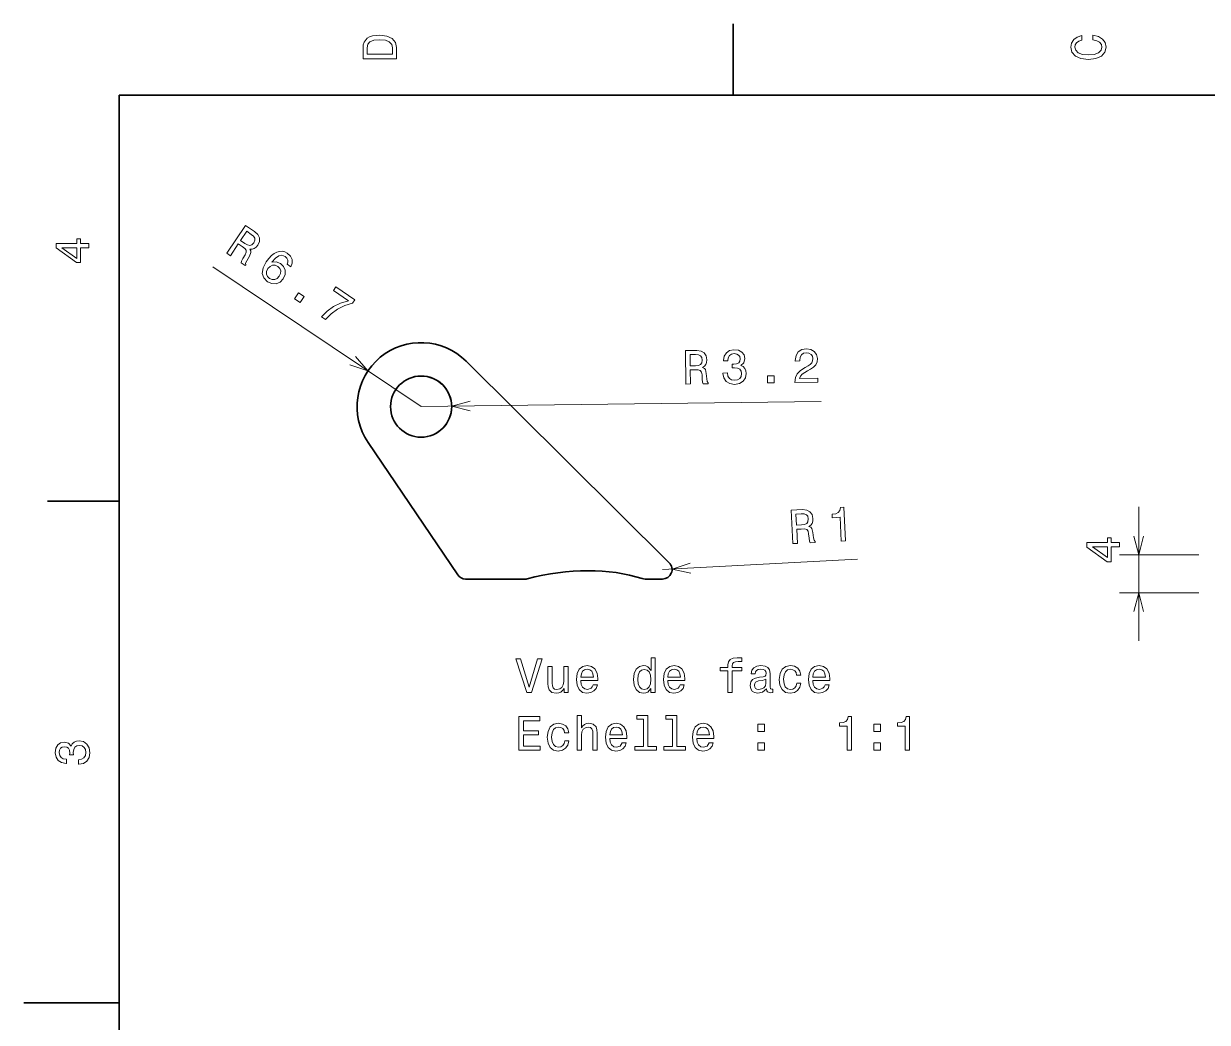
# Model space of a CAD drawing. Extents: x 0 to 297, y 0 to 210.
# Drawn here: x 0 to 123.9, y 103 to 207.5 of the extents above; entities that cross this region are included whole.
import ezdxf

# ---------------------------------------------------------------- set-up
doc = ezdxf.new("R2010")
doc.units = 0

msp = doc.modelspace()

# ---------------------------------------------------------------- linework, layer by layer
at = {"color": 7, "lineweight": 35, "ltscale": 0.1875}
for p, q in [((74.300003, 200), (74.300003, 207.5)), ((10, 157.5), (2.5, 157.5))]:
    msp.add_line(p, q, dxfattribs=at)
at = {"color": 7, "lineweight": 35}
for p, q in [((287, 200), (10, 200)), ((10, 200), (10, 10)), ((46.334961, 172.166077), (67.593628, 151.062866))]:
    msp.add_line(p, q, dxfattribs=at)
at = {"color": 7, "lineweight": 13}
for p, q in [((41.614746, 167.411072), (19.819702, 182.030579)), ((41.614746, 167.411072), (83.519897, 167.960815)), ((66.88916, 150.35321), (87.32019, 151.421753))]:
    msp.add_line(p, q, dxfattribs=at)
at = {"color": 7, "lineweight": 35, "ltscale": 0.418456}
msp.add_line((45.443481, 149.792908), (36.065186, 163.657104), dxfattribs=at)
at = {"color": 7, "lineweight": 13, "ltscale": 0.35}
msp.add_line((116.750732, 142.90387), (116.750732, 156.90387), dxfattribs=at)
at = {"color": 7, "lineweight": 13, "ltscale": 0.20759}
for p, q in [((123.054321, 151.90387), (114.750732, 151.90387)), ((123.054321, 147.90387), (114.750732, 147.90387))]:
    msp.add_line(p, q, dxfattribs=at)
at = {"color": 7, "lineweight": 35, "ltscale": 0.155005}
msp.add_line((46.271851, 149.35321), (52.472046, 149.35321), dxfattribs=at)
at = {"color": 7, "lineweight": 35, "ltscale": 0.045544}
msp.add_line((65.067383, 149.35321), (66.88916, 149.35321), dxfattribs=at)
at = {"color": 7, "lineweight": 35, "ltscale": 0.25}
msp.add_line((10, 105), (0, 105), dxfattribs=at)
at = {"color": 7, "lineweight": 13}
for points in [[(35.533215, 204.994965), (35.533215, 203.829971), (39.033215, 203.829971), (39.033215, 204.994965), (38.922264, 205.544678), (38.584366, 205.953171), (38.034657, 206.205338), (37.283215, 206.296112), (36.516644, 206.215424), (36.21405, 206.114563), (35.971977, 205.973343), (35.644165, 205.56485), (35.563473, 205.297562)], [(35.951801, 204.959656), (36.027451, 205.342941), (36.259438, 205.605194), (36.672985, 205.761536), (37.283215, 205.811966), (37.873272, 205.756485), (38.286816, 205.600143), (38.533936, 205.332855), (38.614628, 204.959656), (38.614628, 204.298996), (35.951801, 204.298996)], [(111.93206, 205.817017), (112.35569, 205.716141), (112.658287, 205.549713), (112.844887, 205.317734), (112.905403, 205.045395), (112.814629, 204.71759), (112.54229, 204.460388), (112.098488, 204.28891), (111.483215, 204.233429), (110.872986, 204.28891), (110.424141, 204.455338), (110.151802, 204.71254), (110.055984, 205.045395), (110.106415, 205.287476), (110.247627, 205.494247), (110.474571, 205.655624), (110.787247, 205.766571), (110.787247, 206.245682), (110.308144, 206.094391), (109.94503, 205.832138), (109.718086, 205.474075), (109.637398, 205.045395), (109.763474, 204.510818), (110.116501, 204.10231), (110.696472, 203.840057), (111.483215, 203.749283), (112.269958, 203.840057), (112.84993, 204.10231), (113.208, 204.510818), (113.329041, 205.045395), (113.233215, 205.51442), (112.965927, 205.892654), (112.527161, 206.159943), (111.93206, 206.301163)], [(21.26062, 183.472412), (21.650146, 183.211121), (22.473267, 184.438293), (22.871216, 184.171387), (23.155884, 183.962158), (23.300903, 183.779907), (23.308716, 183.57428), (23.184814, 183.299072), (22.952881, 182.908081), (22.812256, 182.644165), (22.764282, 182.463806), (23.203979, 182.168823), (23.257324, 182.248413), (23.239746, 182.430298), (23.352295, 182.670593), (23.637573, 183.159302), (23.799561, 183.554688), (23.776367, 183.72821), (23.678955, 183.908936), (23.916626, 183.901245), (24.132324, 183.969177), (24.331299, 184.102905), (24.505249, 184.308044), (24.682617, 184.699158), (24.692139, 185.075439), (24.522461, 185.419983), (24.182007, 185.727295), (23.210327, 186.379028)], [(6.833213, 184.02739), (6.833213, 184.481277), (5.965778, 184.481277), (5.965778, 184.98056), (5.56232, 184.98056), (5.56232, 184.481277), (3.408862, 184.481277), (3.408862, 184.022339), (5.521974, 182.489197), (5.965778, 182.489197), (5.965778, 184.02739)], [(23.834351, 185.444336), (24.072998, 185.247803), (24.199707, 185.047424), (24.214478, 184.825012), (24.097656, 184.569336), (23.892822, 184.354553), (23.681396, 184.283813), (23.43811, 184.337646), (23.160278, 184.493713), (22.712036, 184.794312), (23.361084, 185.76178)], [(5.56232, 182.912827), (3.993876, 184.02739), (5.56232, 184.02739)], [(27.975952, 182.046814), (28.123901, 182.439453), (28.108276, 182.814331), (27.930176, 183.164551), (27.598145, 183.466248), (27.331421, 183.602661), (27.064331, 183.666382), (26.788818, 183.662964), (26.506104, 183.585388), (26.225952, 183.439331), (25.945557, 183.22052), (25.664917, 182.929016), (25.398193, 182.567444), (25.066284, 181.927795), (24.982056, 181.358765), (25.138794, 180.877136), (25.532104, 180.485779), (25.989014, 180.288635), (26.430908, 180.277588), (26.839844, 180.452698), (27.175171, 180.798645), (27.37085, 181.244263), (27.383301, 181.67926), (27.215088, 182.07135), (26.891479, 182.38562), (26.437378, 182.568726), (25.97998, 182.52948), (26.351807, 182.947998), (26.707764, 183.189026), (27.045044, 183.248169), (27.374756, 183.124146), (27.561646, 182.950195), (27.661865, 182.755493), (27.668213, 182.538635), (27.590698, 182.305298)], [(26.766113, 181.066956), (26.542969, 180.833984), (26.290894, 180.711609), (26.012573, 180.703979), (25.749878, 180.819458), (25.530884, 181.0271), (25.429443, 181.283325), (25.442871, 181.565857), (25.582153, 181.85498), (25.798218, 182.086548), (26.047607, 182.204773), (26.324463, 182.201172), (26.615112, 182.073059), (26.810303, 181.875305), (26.908936, 181.632996), (26.894165, 181.357483)], [(31.169556, 176.825745), (31.592651, 176.541992), (32.194336, 177.140381), (32.869873, 177.622437), (33.615112, 177.990967), (34.439697, 178.251587), (34.672852, 178.599243), (32.679321, 179.936462), (32.423584, 179.555359), (34.015137, 178.487793), (33.175171, 178.231384), (32.431396, 177.874023), (31.76709, 177.408752)], [(28.360107, 178.710266), (28.93811, 178.322571), (29.356689, 178.946655), (28.778687, 179.334351)], [(69.344238, 169.775024), (69.813232, 169.781128), (69.793823, 171.258667), (70.272949, 171.264954), (70.626099, 171.254456), (70.848877, 171.186768), (70.972168, 171.021973), (71.026489, 170.725098), (71.057617, 170.271545), (71.091797, 169.974426), (71.154663, 169.798767), (71.684082, 169.805664), (71.682861, 169.901489), (71.565063, 170.041199), (71.52124, 170.302856), (71.478516, 170.867188), (71.387329, 171.284607), (71.269653, 171.414246), (71.086792, 171.507629), (71.286865, 171.636353), (71.425781, 171.814697), (71.513672, 172.037781), (71.540405, 172.305481), (71.464233, 172.728149), (71.258301, 173.043152), (70.922974, 173.230469), (70.468262, 173.290039), (69.29834, 173.274719)], [(70.342773, 172.85968), (70.650757, 172.833435), (70.868896, 172.740479), (71.007324, 172.565796), (71.056396, 172.289001), (71.009766, 171.995911), (70.875977, 171.817627), (70.645142, 171.723755), (70.327881, 171.694397), (69.788208, 171.687317), (69.772949, 172.852234)], [(73.219238, 170.925354), (73.219727, 170.890015), (73.306763, 170.406982), (73.548462, 170.046997), (73.924683, 169.819946), (74.420044, 169.740662), (74.943359, 169.833313), (75.333862, 170.060364), (75.581299, 170.416626), (75.666138, 170.871704), (75.621826, 171.168701), (75.507813, 171.409302), (75.32373, 171.593506), (75.079956, 171.72644), (75.404175, 172.003052), (75.514404, 172.438293), (75.433594, 172.830627), (75.212891, 173.125305), (74.857422, 173.307251), (74.372437, 173.366455), (73.919678, 173.279785), (73.574707, 173.053345), (73.352417, 172.697388), (73.282837, 172.227417), (73.283325, 172.192139), (73.732178, 172.197998), (73.768188, 172.521301), (73.896362, 172.754944), (74.106323, 172.898926), (74.403076, 172.953247), (74.665894, 172.916382), (74.858887, 172.812988), (74.977173, 172.643066), (75.025513, 172.411682), (74.983398, 172.164001), (74.864624, 171.995972), (74.654053, 171.892334), (74.367065, 171.858337), (74.170288, 171.860779), (74.175537, 171.462402), (74.422485, 171.475708), (74.740845, 171.434509), (74.97937, 171.316589), (75.123169, 171.121765), (75.177002, 170.865234), (75.125366, 170.572083), (74.981934, 170.353271), (74.751709, 170.214111), (74.444702, 170.164673), (74.126343, 170.210938), (73.892456, 170.359192), (73.743042, 170.599304), (73.683228, 170.931396)], [(80.745483, 169.924561), (83.150879, 169.956116), (83.145142, 170.389771), (81.244019, 170.364868), (81.346802, 170.603271), (81.525757, 170.802307), (82.080811, 171.167664), (82.376343, 171.322876), (82.706421, 171.544067), (82.940063, 171.799316), (83.072266, 172.098633), (83.118286, 172.437134), (83.026978, 172.859619), (82.785645, 173.189331), (82.4198, 173.396362), (81.949829, 173.465881), (81.466797, 173.373779), (81.101807, 173.131958), (80.869751, 172.75061), (80.795654, 172.250305), (80.796509, 172.179749), (81.255493, 172.18573), (81.254883, 172.226074), (81.295776, 172.56958), (81.428711, 172.823547), (81.643433, 172.987732), (81.930054, 173.046997), (82.223267, 173.000366), (82.441772, 172.877136), (82.585571, 172.682373), (82.63916, 172.435913), (82.606934, 172.203491), (82.513672, 172.005554), (82.354614, 171.83197), (82.134644, 171.677795), (81.839233, 171.512512), (81.349121, 171.193359), (81.005615, 170.856018), (80.804077, 170.449829), (80.745239, 169.939697)], [(77.892212, 169.887085), (78.588135, 169.89624), (78.578247, 170.647644), (77.882324, 170.638489)], [(80.546143, 153.07019), (81.014526, 153.094666), (80.937378, 154.570313), (81.415771, 154.595337), (81.769165, 154.598694), (81.994385, 154.539734), (82.124023, 154.379883), (82.189941, 154.085327), (82.23877, 153.633423), (82.284546, 153.33783), (82.354248, 153.164734), (82.883057, 153.192383), (82.878052, 153.288086), (82.754761, 153.423035), (82.700806, 153.6828), (82.636108, 154.245056), (82.528564, 154.658569), (82.405884, 154.783447), (82.219604, 154.86969), (82.414429, 155.006104), (82.546265, 155.189758), (82.625366, 155.416138), (82.641602, 155.684631), (82.54895, 156.104004), (82.330933, 156.410706), (81.988525, 156.584717), (81.531738, 156.626526), (80.363403, 156.565369)], [(81.423218, 156.191589), (81.732056, 156.177429), (81.953613, 156.093018), (82.098755, 155.923889), (82.158569, 155.649231), (82.123535, 155.354492), (81.996704, 155.171143), (81.769775, 155.068359), (81.453857, 155.026611), (80.914917, 154.998413), (80.854126, 156.161804)], [(85.609131, 153.334961), (86.067383, 153.358948), (85.883301, 156.879333), (85.540894, 156.86145), (85.466309, 156.5495), (85.295776, 156.333496), (85.025024, 156.198181), (84.644409, 156.137817), (84.663086, 155.780273), (85.479004, 155.822937)], [(114.750732, 152.713867), (114.750732, 153.167755), (113.883301, 153.167755), (113.883301, 153.667038), (113.479858, 153.667038), (113.479858, 153.167755), (111.326416, 153.167755), (111.326416, 152.708832), (113.439453, 151.17569), (113.883301, 151.17569), (113.883301, 152.713867)], [(113.479858, 151.599319), (111.911377, 152.713867), (113.479858, 152.713867)], [(53.797512, 141.001633), (52.919991, 138.021072), (52.01725, 141.001633), (51.538143, 141.001633), (52.667828, 137.496582), (53.17215, 137.496582), (54.276619, 141.001633)], [(56.999962, 140.204788), (56.556156, 140.204788), (56.556156, 138.641388), (56.505722, 138.27829), (56.35947, 138.016037), (56.132526, 137.854645), (55.834976, 137.804214), (55.597942, 137.844559), (55.446648, 137.965607), (55.360912, 138.172379), (55.34074, 138.464874), (55.34074, 140.204788), (54.896935, 140.204788), (54.896935, 138.42453), (54.912064, 138.066467), (55.007885, 137.768921), (55.300392, 137.496582), (55.769413, 137.400757), (56.021576, 137.436066), (56.238434, 137.52684), (56.425034, 137.683182), (56.576328, 137.910126), (56.576328, 137.496582), (56.999962, 137.496582)], [(58.336414, 138.722092), (60.111633, 138.722092), (60.116676, 138.928864), (60.035984, 139.508835), (59.814079, 139.942551), (59.461056, 140.204788), (58.992035, 140.300613), (58.5331, 140.199753), (58.180077, 139.917328), (57.953129, 139.458405), (57.87244, 138.85321), (57.948086, 138.232895), (58.175034, 137.779007), (58.523014, 137.496582), (58.976906, 137.400757), (59.370277, 137.466324), (59.693043, 137.637787), (59.930077, 137.910126), (60.066242, 138.273239), (59.627483, 138.273239), (59.536705, 138.071503), (59.405579, 137.920212), (59.032379, 137.799179), (58.744919, 137.854645), (58.528057, 138.031158), (58.386848, 138.318634), (58.336414, 138.706955)], [(65.684402, 137.915176), (65.684402, 137.496582), (66.128204, 137.496582), (66.128204, 141.117615), (65.689438, 141.117615), (65.689438, 139.791245), (65.351547, 140.17453), (65.144775, 140.26532), (64.907745, 140.300613), (64.479065, 140.199753), (64.146217, 139.917328), (63.929356, 139.46344), (63.853706, 138.85321), (63.929356, 138.242981), (64.146217, 137.784042), (64.479065, 137.496582), (64.907745, 137.400757), (65.144775, 137.436066), (65.35659, 137.52684)], [(67.444489, 138.722092), (69.219704, 138.722092), (69.224747, 138.928864), (69.144051, 139.508835), (68.92215, 139.942551), (68.569122, 140.204788), (68.100105, 140.300613), (67.641174, 140.199753), (67.288147, 139.917328), (67.061203, 139.458405), (66.980507, 138.85321), (67.05616, 138.232895), (67.283104, 137.779007), (67.631088, 137.496582), (68.084976, 137.400757), (68.478348, 137.466324), (68.801117, 137.637787), (69.038147, 137.910126), (69.174316, 138.273239), (68.73555, 138.273239), (68.644775, 138.071503), (68.513649, 137.920212), (68.14045, 137.799179), (67.852989, 137.854645), (67.636124, 138.031158), (67.494919, 138.318634), (67.444489, 138.706955)], [(73.743477, 139.735779), (73.743477, 137.496582), (74.187286, 137.496582), (74.187286, 139.735779), (75.195923, 139.735779), (75.195923, 140.114014), (74.187286, 140.114014), (74.187286, 140.280441), (74.22258, 140.482178), (74.338577, 140.618347), (74.535263, 140.699036), (74.817688, 140.729294), (75.195923, 140.709122), (75.195923, 141.092407), (74.71682, 141.117615), (74.283104, 141.072235), (73.980507, 140.936066), (73.79895, 140.699036), (73.743477, 140.36113), (73.743477, 140.114014), (72.931519, 140.114014), (72.931519, 139.735779)], [(77.773018, 137.849609), (77.773018, 137.834473), (77.798233, 137.66301), (77.873878, 137.541977), (78.191605, 137.446152), (78.438721, 137.486496), (78.438721, 137.829437), (78.332809, 137.814301), (78.191605, 137.879868), (78.166389, 138.081604), (78.166389, 139.483612), (78.105865, 139.84169), (77.929352, 140.093842), (77.621719, 140.245148), (77.188004, 140.300613), (76.764374, 140.240097), (76.451691, 140.068634), (76.255005, 139.801331), (76.189438, 139.448318), (76.189438, 139.418045), (76.58786, 139.418045), (76.623161, 139.629868), (76.734108, 139.781158), (76.915665, 139.871948), (77.172874, 139.907242), (77.419991, 139.882034), (77.596504, 139.806381), (77.702408, 139.675262), (77.737717, 139.493698), (77.717545, 139.281891), (77.636848, 139.17598), (77.43512, 139.125549), (77.056877, 139.085205), (76.623161, 138.994415), (76.315521, 138.833038), (76.133965, 138.580872), (76.078491, 138.207672), (76.128922, 137.874817), (76.285263, 137.627701), (76.537422, 137.471359), (76.885406, 137.415894), (77.354431, 137.521805)], [(80.925034, 139.307098), (81.363792, 139.307098), (81.27301, 139.710556), (81.056152, 140.02829), (80.718262, 140.224976), (80.279495, 140.300613), (79.795349, 140.199753), (79.427193, 139.917328), (79.195206, 139.458405), (79.114517, 138.843124), (79.190163, 138.232895), (79.417107, 137.779007), (79.775177, 137.496582), (80.264374, 137.400757), (80.69809, 137.47641), (81.03598, 137.688217), (81.267975, 138.021072), (81.368835, 138.464874), (80.945206, 138.464874), (80.869553, 138.182465), (80.728348, 137.970642), (80.526619, 137.839523), (80.279495, 137.799179), (79.971863, 137.864731), (79.749962, 138.066467), (79.613792, 138.394272), (79.568405, 138.858246), (79.613792, 139.312149), (79.755005, 139.639954), (79.981949, 139.84169), (80.279495, 139.912292), (80.541748, 139.866898), (80.738434, 139.7509), (80.869553, 139.559265)], [(82.624603, 138.722092), (84.399811, 138.722092), (84.404861, 138.928864), (84.324165, 139.508835), (84.102264, 139.942551), (83.749237, 140.204788), (83.28022, 140.300613), (82.821289, 140.199753), (82.468262, 139.917328), (82.241318, 139.458405), (82.160622, 138.85321), (82.236267, 138.232895), (82.463211, 137.779007), (82.811203, 137.496582), (83.265091, 137.400757), (83.658463, 137.466324), (83.981232, 137.637787), (84.218262, 137.910126), (84.354431, 138.273239), (83.915665, 138.273239), (83.82489, 138.071503), (83.693764, 137.920212), (83.320564, 137.799179), (83.033096, 137.854645), (82.816238, 138.031158), (82.675034, 138.318634), (82.624603, 138.706955)], [(58.336414, 139.095291), (58.391891, 139.443268), (58.528057, 139.70047), (58.734833, 139.856812), (59.007164, 139.912292), (59.274456, 139.856812), (59.481228, 139.70047), (59.607307, 139.443268), (59.652699, 139.095291)], [(64.983391, 139.902206), (65.275894, 139.831604), (65.497803, 139.634918), (65.628922, 139.307098), (65.679352, 138.85321), (65.628922, 138.394272), (65.497803, 138.066467), (65.275894, 137.864731), (64.983391, 137.799179), (64.706009, 137.864731), (64.494194, 138.066467), (64.352989, 138.399323), (64.307594, 138.85321), (64.352989, 139.302063), (64.494194, 139.629868), (64.706009, 139.831604)], [(67.444489, 139.095291), (67.499962, 139.443268), (67.636124, 139.70047), (67.842896, 139.856812), (68.115234, 139.912292), (68.382523, 139.856812), (68.589294, 139.70047), (68.715378, 139.443268), (68.760765, 139.095291)], [(77.72258, 138.444702), (77.662064, 138.182465), (77.500679, 137.980728), (77.258606, 137.849609), (76.96106, 137.804214), (76.769409, 137.829437), (76.633247, 137.910126), (76.547516, 138.051331), (76.522293, 138.248016), (76.542465, 138.42453), (76.623161, 138.550613), (76.945923, 138.691833), (77.354431, 138.75235), (77.72258, 138.873383)], [(82.624603, 139.095291), (82.680077, 139.443268), (82.816238, 139.70047), (83.02301, 139.856812), (83.295349, 139.912292), (83.562637, 139.856812), (83.769409, 139.70047), (83.895493, 139.443268), (83.94088, 139.095291)], [(51.860912, 131.449753), (54.079933, 131.449753), (54.079933, 131.873383), (52.32489, 131.873383), (52.32489, 133.058548), (53.88829, 133.058548), (53.88829, 133.477127), (52.32489, 133.477127), (52.32489, 134.526123), (54.039585, 134.526123), (54.039585, 134.949753), (51.860912, 134.949753)], [(56.636848, 133.260269), (57.075607, 133.260269), (56.984833, 133.663727), (56.767971, 133.981461), (56.430077, 134.178146), (55.991314, 134.253784), (55.507164, 134.152924), (55.139008, 133.870499), (54.907021, 133.411575), (54.826328, 132.796295), (54.901978, 132.186066), (55.128922, 131.732178), (55.486992, 131.449753), (55.976185, 131.353928), (56.409904, 131.429581), (56.747799, 131.641388), (56.979786, 131.974243), (57.08065, 132.418045), (56.657021, 132.418045), (56.581371, 132.135635), (56.440163, 131.923813), (56.238434, 131.792694), (55.991314, 131.75235), (55.683678, 131.817902), (55.461777, 132.019638), (55.325607, 132.347443), (55.28022, 132.811432), (55.325607, 133.26532), (55.46682, 133.593124), (55.693764, 133.794861), (55.991314, 133.865463), (56.253563, 133.820068), (56.450249, 133.704071), (56.581371, 133.512436)], [(57.948086, 131.449753), (58.391891, 131.449753), (58.391891, 133.013153), (58.437279, 133.371216), (58.583534, 133.633469), (58.810478, 133.794861), (59.113071, 133.855377), (59.355148, 133.804947), (59.506447, 133.668777), (59.582092, 133.441833), (59.607307, 133.139236), (59.607307, 131.449753), (60.051113, 131.449753), (60.051113, 133.230011), (60.030941, 133.588074), (59.940163, 133.885635), (59.642612, 134.157959), (59.178635, 134.253784), (58.926476, 134.218491), (58.709614, 134.122665), (58.528057, 133.971359), (58.391891, 133.764587), (58.391891, 135.070786), (57.948086, 135.070786)], [(61.372437, 132.675262), (63.147655, 132.675262), (63.152699, 132.882034), (63.072006, 133.462006), (62.850105, 133.895721), (62.497078, 134.157959), (62.028057, 134.253784), (61.569126, 134.152924), (61.216099, 133.870499), (60.989155, 133.411575), (60.908463, 132.806381), (60.984112, 132.186066), (61.211056, 131.732178), (61.559036, 131.449753), (62.012928, 131.353928), (62.4063, 131.419495), (62.729065, 131.590958), (62.966099, 131.863297), (63.102264, 132.22641), (62.663506, 132.22641), (62.572727, 132.024673), (62.441605, 131.873383), (62.068405, 131.75235), (61.780941, 131.807816), (61.564079, 131.984329), (61.422871, 132.271805), (61.372437, 132.660126)], [(61.372437, 133.048462), (61.427914, 133.396439), (61.564079, 133.653641), (61.770855, 133.809982), (62.04319, 133.865463), (62.310478, 133.809982), (62.51725, 133.653641), (62.643333, 133.396439), (62.688721, 133.048462)], [(64.902695, 134.697586), (64.902695, 131.822952), (63.989876, 131.822952), (63.989876, 131.449753), (66.25428, 131.449753), (66.25428, 131.822952), (65.346504, 131.822952), (65.346504, 135.070786), (64.206734, 135.070786), (64.206734, 134.697586)], [(67.938721, 134.697586), (67.938721, 131.822952), (67.025894, 131.822952), (67.025894, 131.449753), (69.290306, 131.449753), (69.290306, 131.822952), (68.382523, 131.822952), (68.382523, 135.070786), (67.242752, 135.070786), (67.242752, 134.697586)], [(70.480507, 132.675262), (72.255722, 132.675262), (72.260765, 132.882034), (72.180077, 133.462006), (71.958176, 133.895721), (71.605148, 134.157959), (71.136124, 134.253784), (70.677193, 134.152924), (70.324173, 133.870499), (70.097221, 133.411575), (70.016533, 132.806381), (70.092178, 132.186066), (70.319122, 131.732178), (70.667107, 131.449753), (71.121002, 131.353928), (71.514374, 131.419495), (71.837135, 131.590958), (72.074173, 131.863297), (72.210335, 132.22641), (71.771576, 132.22641), (71.680794, 132.024673), (71.549675, 131.873383), (71.176476, 131.75235), (70.889008, 131.807816), (70.67215, 131.984329), (70.530945, 132.271805), (70.480507, 132.660126)], [(70.480507, 133.048462), (70.53598, 133.396439), (70.67215, 133.653641), (70.878922, 133.809982), (71.15126, 133.865463), (71.418549, 133.809982), (71.62532, 133.653641), (71.751404, 133.396439), (71.796791, 133.048462)], [(76.860191, 133.406525), (77.556152, 133.406525), (77.556152, 134.157959), (76.860191, 134.157959)], [(86.225464, 131.449753), (86.684395, 131.449753), (86.684395, 134.974976), (86.341461, 134.974976), (86.250679, 134.667328), (86.069122, 134.460556), (85.791748, 134.339523), (85.408463, 134.299179), (85.408463, 133.941101), (86.225464, 133.941101)], [(89.00428, 133.406525), (89.700241, 133.406525), (89.700241, 134.157959), (89.00428, 134.157959)], [(92.297508, 131.449753), (92.756439, 131.449753), (92.756439, 134.974976), (92.413498, 134.974976), (92.322723, 134.667328), (92.141167, 134.460556), (91.863785, 134.339523), (91.480499, 134.299179), (91.480499, 133.941101), (92.297508, 133.941101)], [(5.73379, 129.979111), (5.769093, 129.979111), (6.253242, 130.059799), (6.616354, 130.296829), (6.848343, 130.670029), (6.934078, 131.164276), (6.848343, 131.688766), (6.626441, 132.082138), (6.273415, 132.334305), (5.819525, 132.425079), (5.521974, 132.384735), (5.279899, 132.273788), (5.0933, 132.092224), (4.957133, 131.850143), (4.684798, 132.177963), (4.251081, 132.293961), (3.857709, 132.218307), (3.560158, 132.00145), (3.373559, 131.648422), (3.307997, 131.164276), (3.388689, 130.710388), (3.610591, 130.362396), (3.963617, 130.135452), (4.432637, 130.059799), (4.46794, 130.059799), (4.46794, 130.508652), (4.145173, 130.548996), (3.913184, 130.680115), (3.771974, 130.891937), (3.721542, 131.189484), (3.761888, 131.451736), (3.867795, 131.643372), (4.039265, 131.759369), (4.271254, 131.804764), (4.518372, 131.759369), (4.684798, 131.638336), (4.785663, 131.426514), (4.815922, 131.139053), (4.810879, 130.942368), (5.209294, 130.942368), (5.199208, 131.189484), (5.244596, 131.507217), (5.365634, 131.744247), (5.56232, 131.885452), (5.819525, 131.935883), (6.112032, 131.880417), (6.328891, 131.734161), (6.465058, 131.502167), (6.510447, 131.194534), (6.460014, 130.876801), (6.308718, 130.644821), (6.066643, 130.498566), (5.73379, 130.443085)], [(76.860191, 131.449753), (77.556152, 131.449753), (77.556152, 132.201187), (76.860191, 132.201187)], [(89.00428, 131.449753), (89.700241, 131.449753), (89.700241, 132.201187), (89.00428, 132.201187)]]:
    msp.add_lwpolyline(points, close=True, dxfattribs=at)
for points in [[(34.157959, 171.789673), (36.050659, 171.143372), (34.734619, 172.649414)], [(46.73938, 167.995972), (44.814453, 167.453064), (46.75293, 166.960815)], [(116.233154, 153.835724), (116.750732, 151.90387), (117.268311, 153.835724)], [(69.789917, 151.023254), (67.887817, 150.405396), (69.843994, 149.98938)], [(117.268311, 145.972031), (116.750732, 147.90387), (116.233154, 145.972031)]]:
    msp.add_lwpolyline(points, dxfattribs=at)
at = {"color": 7, "lineweight": 35}
msp.add_circle((41.614746, 167.411072), 3.2, dxfattribs=at)
for centre, radius, start, end in [((41.614746, 167.411072), 6.7, 45.210303, 214.076027), ((41.614746, 167.411072), 3.2, 298.647887, 118.647885), ((66.88916, 150.35321), 1, 269.999997, 45.210303), ((46.271851, 150.35321), 1, 214.076027, 269.999997), ((52.472046, 150.35321), 1, 269.999997, 284.544257), ((65.067383, 150.35321), 1, 252.207122, 269.999997)]:
    msp.add_arc(centre, radius, start, end, dxfattribs=at)
msp.add_ellipse((53.055786, 134.633972), major_axis=(18.501587, 9.349487), ratio=0.674855, start_param=0.6000971158, end_param=1.2591540687, dxfattribs=at)

doc.saveas('drawing.dxf')
